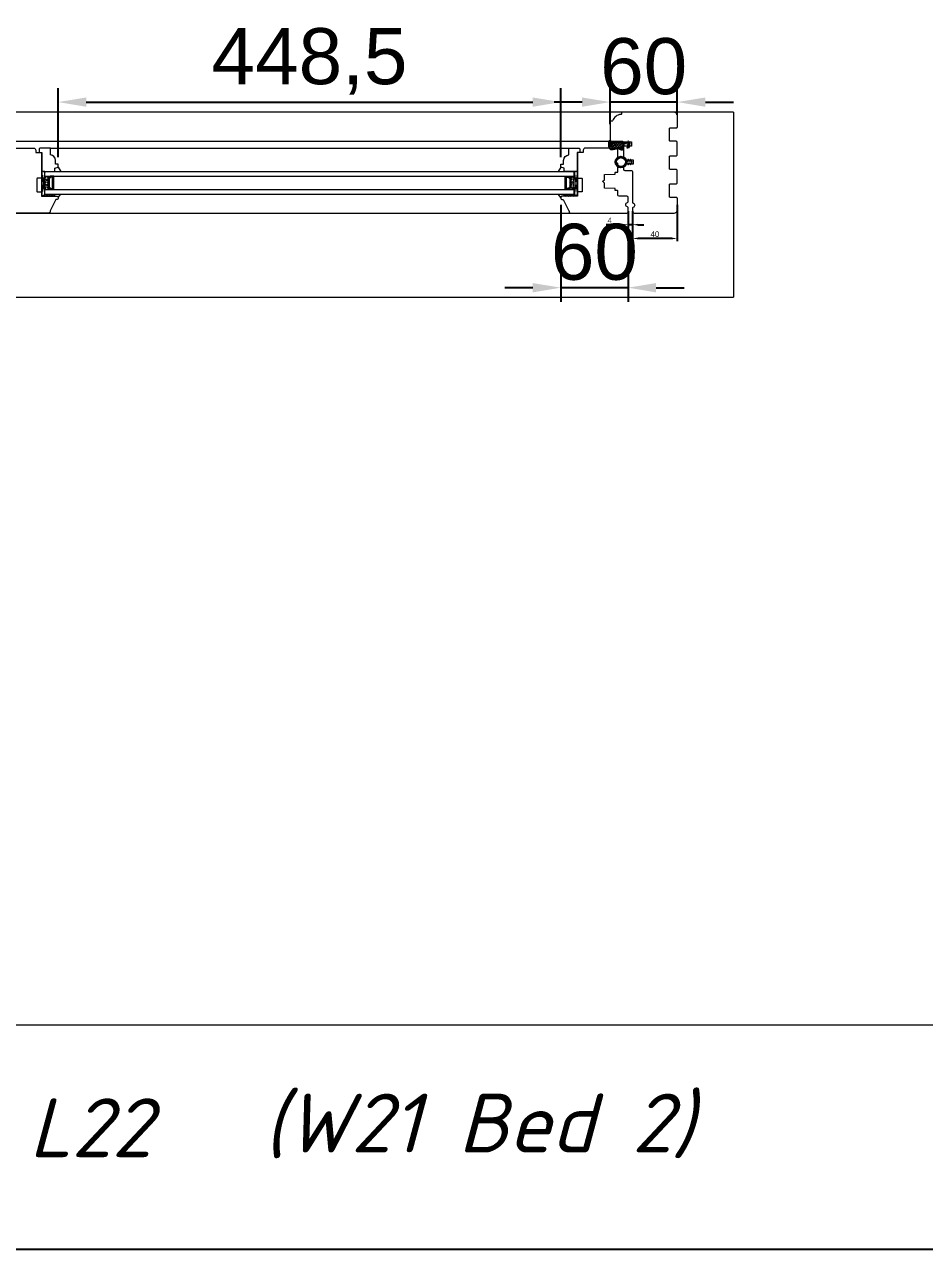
# Model space of a CAD drawing. Header units: millimetres. Extents: x 0 to 182016, y 11 to 3710.
# Drawn here: x 131731 to 132535, y 11 to 1104 of the extents above; entities that cross this region are included whole.
import ezdxf

# ---------------------------------------------------------------- set-up
doc = ezdxf.new("R2010")
doc.units = ezdxf.units.MM
for name, color, linetype, lineweight in [('Matmenys', 10, 'Continuous', 20), ('OTHER', 251, 'Continuous', 13), ('Stakta', 7, 'Continuous', 25), ('Testinės profilio linijos', 7, 'Continuous', 5)]:
    doc.layers.add(name, color=color, linetype=linetype, lineweight=lineweight)
doc.styles.add('ROMANS', font='stylu.ttf', dxfattribs={"oblique": 15})
doc.styles.get("Standard").update_dxf_attribs({"font": 'arial.ttf'})
doc.dimstyles.new('2', dxfattribs={"dimscale": 2, "dimtxt": 2.5, "dimasz": 2.5, "dimexe": 1.25, "dimexo": 0.625, "dimtad": 1, "dimtxsty": 'Standard', "dimcen": 2.5, "dimadec": 0, "dimazin": 0, "dimtfac": 1, "dimtmove": 0, "dimatfit": 3, "dimfxl": 1, "dimarcsym": 0})
doc.dimstyles.new('Padidinti matmenys', dxfattribs={"dimscale": 10, "dimtxt": 5, "dimasz": 2.5, "dimexe": 1.25, "dimexo": 0.625, "dimtad": 1, "dimdec": 1, "dimtxsty": 'Standard', "dimcen": 2.5, "dimadec": 0, "dimazin": 0, "dimtfac": 1, "dimtdec": 1, "dimtmove": 0, "dimatfit": 3, "dimfxl": 1, "dimarcsym": 0})

# ---------------------------------------------------------------- blocks, each defined once
blk = doc.blocks.new('*D1866')
at = {"layer": 'Defpoints', "color": 0, "transparency": 16777216}
for p in [(132314, 944.2), (132274, 938.7), (132274, 913)]:
    blk.add_point(p, dxfattribs=at)
at = {"layer": 'Matmenys', "color": 0, "lineweight": -2, "transparency": 16777216}
for p, q in [((132314, 942.9), (132314, 910.5)), ((132274, 937.4), (132274, 910.5)), ((132309, 913), (132279, 913))]:
    blk.add_line(p, q, dxfattribs=at)
at = {"layer": 'Matmenys', "color": 0, "transparency": 16777216}
for points in [[(132279, 913.8), (132279, 912.2), (132274, 913)], [(132309, 913.8), (132309, 912.2), (132314, 913)]]:
    blk.add_solid(points, dxfattribs=at)
at = {"layer": 'Matmenys', "color": 0, "lineweight": 5, "transparency": 16777216, "insert": (132294, 916.8), "char_height": 5, "attachment_point": 5}
blk.add_mtext('40', dxfattribs=at)
blk = doc.blocks.new('*D1867')
at = {"color": 0, "lineweight": -2, "transparency": 16777216}
for p, q in [((132254, 1014.9), (132254, 1047.2)), ((132314, 1023.4), (132314, 1047.2)), ((132229, 1034.7), (132204, 1034.7)), ((132314, 1034.7), (132254, 1034.7)), ((132339, 1034.7), (132364, 1034.7))]:
    blk.add_line(p, q, dxfattribs=at)
at = {"color": 0, "transparency": 16777216}
for points in [[(132229, 1038.8), (132229, 1030.5), (132254, 1034.7)], [(132339, 1038.8), (132339, 1030.5), (132314, 1034.7)]]:
    blk.add_solid(points, dxfattribs=at)
at = {"layer": 'Defpoints', "color": 0, "transparency": 16777216}
for p in [(132254, 1034.7), (132314, 1017.2), (132254, 1008.7)]:
    blk.add_point(p, dxfattribs=at)
at = {"color": 0, "lineweight": 5, "transparency": 16777216, "insert": (132284, 1066.4), "char_height": 50, "attachment_point": 5}
blk.add_mtext('60', dxfattribs=at)
blk = doc.blocks.new('*D1868')
at = {"color": 0, "lineweight": -2, "transparency": 16777216}
for p, q in [((132210, 942.9), (132210, 856.6)), ((132270, 932.7), (132270, 856.6)), ((132185, 869.1), (132160, 869.1)), ((132270, 869.1), (132210, 869.1)), ((132295, 869.1), (132320, 869.1))]:
    blk.add_line(p, q, dxfattribs=at)
at = {"color": 0, "transparency": 16777216}
for points in [[(132185, 873.2), (132185, 864.9), (132210, 869.1)], [(132295, 873.2), (132295, 864.9), (132270, 869.1)]]:
    blk.add_solid(points, dxfattribs=at)
at = {"layer": 'Defpoints', "color": 0, "transparency": 16777216}
for p in [(132210, 949.2), (132270, 938.9), (132210, 869.1)]:
    blk.add_point(p, dxfattribs=at)
at = {"color": 0, "lineweight": 5, "transparency": 16777216, "insert": (132240, 900.8), "char_height": 50, "attachment_point": 5}
blk.add_mtext('60', dxfattribs=at)
blk = doc.blocks.new('*D1869')
at = {"layer": 'Defpoints', "color": 0, "transparency": 16777216}
for p in [(132270, 938.7), (132274, 938.7), (132270, 925.3)]:
    blk.add_point(p, dxfattribs=at)
at = {"layer": 'Matmenys', "color": 0, "lineweight": -2, "transparency": 16777216}
for p, q in [((132270, 937.4), (132270, 922.8)), ((132274, 937.4), (132274, 922.8)), ((132265, 925.3), (132250.6, 925.3)), ((132274, 925.3), (132270, 925.3)), ((132279, 925.3), (132284, 925.3))]:
    blk.add_line(p, q, dxfattribs=at)
at = {"layer": 'Matmenys', "color": 0, "transparency": 16777216}
for points in [[(132265, 926.1), (132265, 924.4), (132270, 925.3)], [(132279, 926.1), (132279, 924.4), (132274, 925.3)]]:
    blk.add_solid(points, dxfattribs=at)
at = {"layer": 'Matmenys', "color": 0, "lineweight": 5, "transparency": 16777216, "insert": (132253.6, 929), "char_height": 5, "attachment_point": 5}
blk.add_mtext('4', dxfattribs=at)
blk = doc.blocks.new('*D1887')
at = {"color": 0, "lineweight": -2, "transparency": 16777216}
for p, q in [((131761.6, 985.4), (131761.6, 1047.2)), ((132210, 985.4), (132210, 1047.2)), ((131786.6, 1034.7), (132185, 1034.7))]:
    blk.add_line(p, q, dxfattribs=at)
at = {"color": 0, "transparency": 16777216}
for points in [[(131786.6, 1038.8), (131786.6, 1030.5), (131761.6, 1034.7)], [(132185, 1038.8), (132185, 1030.5), (132210, 1034.7)]]:
    blk.add_solid(points, dxfattribs=at)
at = {"layer": 'Defpoints', "color": 0, "transparency": 16777216}
for p in [(132210, 1034.7), (131761.6, 979.2), (132210, 979.2)]:
    blk.add_point(p, dxfattribs=at)
at = {"color": 0, "lineweight": 5, "transparency": 16777216, "insert": (131985.8, 1071), "char_height": 50, "attachment_point": 5}
blk.add_mtext('448,5', dxfattribs=at)

msp = doc.modelspace()

# ---------------------------------------------------------------- hatches: boundary and pattern name
at = {"lineweight": 0}
h = msp.add_hatch(dxfattribs=at)
h.set_pattern_fill('HEX', color=256, scale=0.25, angle=90, style=0)
h.set_pattern_definition([(90, (113402.2816, -11950.7388), (1.374815, -4e-16), [0.79375, -1.5875]), (330, (113402.2816, -11950.7388), (-0.6874075, -1.190624716), [0.79375, -1.5875]), (30, (113402.2816, -11949.945), (0.6874075, -1.190624716), [0.79375, -1.5875])])
h.paths.add_polyline_path([(131749.552649, 956.6694832), (131754.552649, 956.6694832), (131752.552649, 958.6694832), (131752.552649, 966.6694832), (131754.552649, 968.6694832), (131749.552649, 968.6701923)])
h = msp.add_hatch(dxfattribs=at)
h.set_pattern_fill('JIS_WOOD', color=256, angle=90, style=0)
h.set_pattern_definition([(45, (113402.2816, -11950.7388), (0.5, -0.5), [])])
h.paths.add_polyline_path([(131752.552649, 966.6694832), (131752.552649, 958.6694832), (131754.552649, 956.6694832), (131757.552649, 956.6694832), (131757.5703824, 968.7060658), (131754.552649, 968.6694832)])
h.paths.add_polyline_path([(131753.552649, 959.0836968), (131753.552649, 966.2552697), (131754.9668625, 967.6694832), (131756.552649, 967.6694832), (131756.552649, 957.6694832), (131754.9668625, 957.6694832)], flags=16)
h = msp.add_hatch(dxfattribs=at)
h.set_pattern_fill('JIS_WOOD', color=256, angle=90, style=0)
h.set_pattern_definition([(45, (113471.27044, -11950.7388), (0.5, -0.5), [])])
h.paths.add_polyline_path([(132219.0415457, 966.6694832), (132219.0415457, 958.6694832), (132217.0415457, 956.6694832), (132214.0415457, 956.6694832), (132214.0238123, 968.7060658), (132217.0415457, 968.6694832)])
h.paths.add_polyline_path([(132218.0415457, 959.0836968), (132218.0415457, 966.2552697), (132216.6273322, 967.6694832), (132215.0415457, 967.6694832), (132215.0415457, 957.6694832), (132216.6273322, 957.6694832)], flags=16)
h = msp.add_hatch(dxfattribs=at)
h.set_pattern_fill('HEX', color=256, scale=0.25, angle=90, style=0)
h.set_pattern_definition([(90, (113471.2704, -11950.7388), (1.374815, -4e-16), [0.79375, -1.5875]), (330, (113471.2704, -11950.7388), (-0.6874075, -1.190624716), [0.79375, -1.5875]), (30, (113471.2704, -11949.945), (0.6874075, -1.190624716), [0.79375, -1.5875])])
h.paths.add_polyline_path([(132222.0415457, 956.6694832), (132217.0415457, 956.6694832), (132219.0415457, 958.6694832), (132219.0415457, 966.6694832), (132217.0415457, 968.6694832), (132222.0415457, 968.6701923)])
at = {"lineweight": 0, "ltscale": 0.5}
h = msp.add_hatch(dxfattribs=at)
h.set_pattern_fill('ANSI37', color=256, scale=0.5, angle=90, style=0)
h.set_pattern_definition([(135, (131746.0526, 950.6702), (-1.12253, -1.12253), []), (225, (131746.0526, 950.6702), (1.12253, -1.12253), [])])
h.paths.add_polyline_path([(131758.552649, 952.6701923), (131749.552649, 952.6701923), (131749.552649, 950.6701923), (131758.552649, 950.6701923)])
h = msp.add_hatch(dxfattribs=at)
h.set_pattern_fill('ANSI37', color=256, scale=0.5, angle=90, style=0)
h.set_pattern_definition([(135, (131815.0415, 950.6702), (-1.122532, -1.122532), []), (225, (131815.0415, 950.6702), (1.122532, -1.122532), [])])
h.paths.add_polyline_path([(132213.0415457, 952.6701923), (132222.0415457, 952.6701923), (132222.0415457, 950.6701923), (132213.0415457, 950.6701923)])
at = {"layer": 'Matmenys'}
h = msp.add_hatch(dxfattribs=at)
h.set_pattern_fill('ANSI37', color=252, scale=0.5, angle=-93.5893456117, style=0)
h.set_pattern_definition([(311.4106544, (128689.0043, -271194.5163), (1.190606082, 1.0500540025), []), (41.4106544, (128689.0043, -271194.5163), (-1.0500540025, 1.190606082), [])])
edge = h.paths.add_edge_path()
edge.add_arc((132255.9556975, 998.7899221), 0.1, 86.4106543883, 176.4106543883)
edge.add_line((132255.8558937, 998.7961826), (132255.7588105, 997.2484969))
edge.add_arc((132255.5093009, 997.2641481), 0.25, 176.4106543883, 356.4106543883, ccw=False)
edge.add_line((132255.2597913, 997.2797993), (132255.388177, 999.3265043))
edge.add_arc((132255.4879808, 999.3202438), 0.1, 86.410654381, 176.4106543883, ccw=False)
edge.add_line((132255.4942413, 999.4200476), (132255.4989862, 999.4956906))
edge.add_line((132255.4989862, 999.4956906), (132253.5171854, 999.620005))
edge.add_spline(control_points=[(132253.5171854, 999.620005), (132253.4380269, 999.6082026), (132253.3680352, 999.5970271), (132253.2842844, 999.5752332), (132253.2607201, 999.5658474), (132253.2368371, 999.5531525), (132253.2287774, 999.5469032), (132253.2042896, 999.5213144), (132253.1853967, 999.4920774), (132253.1516934, 999.3877576), (132253.1385715, 999.3148254), (132253.1188693, 999.0618424), (132253.1293676, 998.8480082), (132253.1486958, 998.4055298), (132253.1531711, 998.1862009), (132253.1542473, 997.76631), (132253.1512153, 997.5632239), (132253.1385049, 996.9730166), (132253.1253285, 996.6049664), (132253.1255902, 995.851785), (132253.1440865, 995.4750352), (132253.2472728, 994.8819307), (132253.3071669, 994.6543597), (132253.4602025, 994.2572586), (132253.5429519, 994.0854709), (132253.7469521, 993.7443032), (132253.8670669, 993.5781005), (132254.134512, 993.2869407), (132254.2821857, 993.1633607), (132254.5633702, 993.003642), (132254.6986664, 992.9560881), (132254.9999653, 992.8964831), (132255.1635653, 992.8857798), (132255.7481621, 992.8995237), (132256.2120777, 992.9942779), (132257.1045738, 993.1660202), (132257.531654, 993.2497147), (132258.6100026, 993.4609011), (132259.2680532, 993.5946351), (132260.2611551, 993.7195611), (132260.5647563, 993.750055), (132261.1867999, 993.7743904), (132261.5027039, 993.7668497), (132262.0519122, 993.6819654), (132262.2879956, 993.6206267), (132262.688647, 993.4481664), (132262.8472795, 993.3533179), (132263.1459383, 993.1690495), (132263.2873955, 993.079192), (132263.5891784, 992.9231089), (132263.7542312, 992.8531388), (132264.1193529, 992.7334076), (132264.320303, 992.6904051), (132264.6597196, 992.6665064), (132264.8017051, 992.6797122), (132264.9969257, 992.7397514), (132265.0622536, 992.7764916), (132265.1889769, 992.8850407), (132265.2481547, 992.9571069), (132265.4052323, 993.2211944), (132265.486732, 993.4623027), (132265.6033493, 994.0127137), (132265.6398808, 994.3209088), (132265.6931523, 994.9171266), (132265.7123747, 995.2046776), (132265.7557342, 995.7351674), (132265.7778704, 995.9834259), (132265.8140847, 996.3882282), (132265.8281711, 996.5456316), (132265.8562932, 996.8695639), (132265.8713293, 997.0478812), (132265.9396143, 997.3507482), (132265.9752493, 997.4685702), (132266.0708461, 997.681049), (132266.123993, 997.7749638), (132266.2426337, 997.9201576), (132266.2982559, 997.9751757), (132266.4220232, 998.0642676), (132266.4856502, 998.097147), (132266.6045143, 998.1453152), (132266.6615913, 998.1621965), (132266.7621717, 998.1881404), (132266.8065673, 998.197858), (132266.8475636, 998.2068939)], knot_values=[0, 0, 0, 0, 0.2245066002, 0.2245066002, 0.377043448, 0.377043448, 0.5295802957, 0.5295802957, 0.8082977366, 0.8082977366, 1.0870151774, 1.0870151774, 1.6244414062, 1.6244414062, 2.161867635, 2.161867635, 2.6992938638, 2.6992938638, 3.7741463214, 3.7741463214, 5.0334406395, 5.0334406395, 5.8656302806, 5.8656302806, 6.5060139406, 6.5060139406, 7.1463976006, 7.1463976006, 7.7996240151, 7.7996240151, 8.3563201169, 8.3563201169, 8.9130162187, 8.9130162187, 10.239934143, 10.239934143, 11.5668520673, 11.5668520673, 13.5970761059, 13.5970761059, 14.4582175179, 14.4582175179, 15.3193589298, 15.3193589298, 15.9856015553, 15.9856015553, 16.5061017172, 16.5061017172, 17.0266018791, 17.0266018791, 17.547102041, 17.547102041, 18.1672448488, 18.1672448488, 18.7176261004, 18.7176261004, 19.1465766047, 19.1465766047, 19.5755271091, 19.5755271091, 20.3898249977, 20.3898249977, 21.2041228863, 21.2041228863, 21.9655448497, 21.9655448497, 22.7269668131, 22.7269668131, 23.2229068178, 23.2229068178, 23.7188468224, 23.7188468224, 24.0184411081, 24.0184411081, 24.2549295987, 24.2549295987, 24.4119994701, 24.4119994701, 24.5501072405, 24.5501072405, 24.6882150108, 24.6882150108, 24.8099116426, 24.8099116426, 24.8099116426, 24.8099116426], degree=3, periodic=0)
edge.add_line((132266.8475636, 998.2068939), (132255.961958, 998.8897259))

# ---------------------------------------------------------------- linework, layer by layer
at = {"lineweight": 5}
for p, q in [((132364.0415461, 1025.6701923), (132311.0415461, 1025.6701923)), ((132364.0415461, 1025.6701923), (132364.0415461, 860.6701923)), ((131004.0637518, 860.6701923), (132364.0415461, 860.6701923))]:
    msp.add_line(p, q, dxfattribs=at)
at = {"color": 1}
for p, q in [((132253.4729451, 999.916725), (132268.7977605, 998.9554303)), ((132253.5171854, 999.620005), (132268.7521301, 998.6643477)), ((132266.9121364, 997.9139257), (132268.6725877, 997.8034962))]:
    msp.add_line(p, q, dxfattribs=at)
for p, q in [((132255.388177, 999.3265043), (132255.2597913, 997.2797993)), ((132255.4942413, 999.4200476), (132255.4989862, 999.4956906)), ((132270.7525052, 998.4629275), (132255.4942413, 999.4200476)), ((132255.8558937, 998.7961826), (132255.7588105, 997.2484969)), ((132270.7957231, 997.9592338), (132255.961958, 998.8897259)), ((132270.0708523, 997.0210981), (132269.3423871, 993.8010916)), ((132270.4494326, 999.4837721), (132269.701792, 999.5306701)), ((132269.701792, 999.5306701), (132270.7525052, 998.4629275)), ((132270.5585283, 996.9107707), (132270.0708523, 997.0210981)), ((132271.3011856, 997.9275272), (132270.317739, 993.5804367)), ((132270.4494326, 999.4837721), (132271.4797739, 998.4173074)), ((132270.7957231, 997.9592338), (132270.5585283, 996.9107707)), ((132271.4484715, 997.9182883), (132271.3011856, 997.9275272)), ((132271.4797739, 998.4173074), (132271.4484715, 997.9182883)), ((132270.317739, 993.5804367), (132269.3423871, 993.8010916))]:
    msp.add_line(p, q)
at = {"lineweight": 9}
for p, q in [((131754.552649, 993.6701923), (132217.0415457, 993.6701923)), ((131749.552734, 972.6701923), (132222.0414606, 972.6701923)), ((131749.552734, 968.6701923), (132222.0414606, 968.6701923)), ((131749.552734, 956.6701923), (132222.0414606, 956.6701923)), ((131749.552734, 952.6701923), (132222.0414606, 952.6701923))]:
    msp.add_line(p, q, dxfattribs=at)
at = {"lineweight": 0}
for p, q in [((131761.552649, 976.6701923), (131763.8393141, 972.6701923)), ((132210.0415457, 976.6701923), (132207.7548806, 972.6701923)), ((131749.552649, 972.6694832), (131746.552649, 951.6694832)), ((131746.552649, 972.6694832), (131749.552649, 951.6694832)), ((132222.0415457, 972.6694832), (132225.0415457, 951.6694832)), ((132225.0415457, 972.6694832), (132222.0415457, 951.6694832)), ((131758.552649, 950.6701923), (131758.552649, 952.6701923)), ((131761.552649, 949.6701923), (131763.8393141, 952.6701923)), ((132210.0415457, 949.6701923), (132207.7548806, 952.6701923)), ((132213.0415457, 950.6701923), (132213.0415457, 952.6701923)), ((132222.0415457, 950.6701923), (132222.0415457, 953.6701923)), ((134266.4493824, 210.9357406), (130565.989098, 210.9357406))]:
    msp.add_line(p, q, dxfattribs=at)
msp.add_lwpolyline([(134266.4493824, 3710.4502728), (134266.4493824, 10.9108603), (128767.1340396, 10.9108603), (128767.1340396, 3710.4502728)], close=True)
for points in [[(131754.552649, 987.6701923), (131754.552649, 993.6701923), (131745.552649, 993.6701923, 0.4142135624), (131744.552649, 992.6701923), (131744.552649, 989.6701923), (131747.052649, 989.6701923), (131747.052649, 972.6701923), (131758.552649, 972.6701923), (131758.552649, 975.6701923), (131761.552649, 976.6701923), (131761.552649, 979.1701923), (131759.052649, 979.1701923), (131759.052649, 982.6952551, 0.3851703882), (131754.552649, 987.6701923)], [(132217.0415457, 987.6701923), (132217.0415457, 993.6701923), (132226.0415457, 993.6701923, -0.4142135624), (132227.0415457, 992.6701923), (132227.0415457, 989.6701923), (132224.5415457, 989.6701923), (132224.5415457, 972.6701923), (132213.0415457, 972.6701923), (132213.0415457, 975.6701923), (132210.0415457, 976.6701923), (132210.0415457, 979.1701923), (132212.5415457, 979.1701923), (132212.5415457, 982.6952551, -0.3851703882), (132217.0415457, 987.6701923)]]:
    msp.add_lwpolyline(points, format="xyb", dxfattribs=at)
for points in [[(131746.552649, 972.6694832), (131746.552649, 951.6694832), (131749.552649, 951.6694832), (131749.552649, 972.6694832)], [(131752.552649, 966.6694832), (131752.552649, 958.6694832), (131754.552649, 956.6694832), (131757.552649, 956.6694832), (131757.552649, 968.6694832), (131754.552649, 968.6694832)], [(131753.552649, 966.2552697), (131753.552649, 959.0836968), (131754.9668625, 957.6694832), (131756.552649, 957.6694832), (131756.552649, 967.6694832), (131754.9668625, 967.6694832)], [(132219.0415457, 966.6694832), (132219.0415457, 958.6694832), (132217.0415457, 956.6694832), (132214.0415457, 956.6694832), (132214.0415457, 968.6694832), (132217.0415457, 968.6694832)], [(132218.0415457, 966.2552697), (132218.0415457, 959.0836968), (132216.6273322, 957.6694832), (132215.0415457, 957.6694832), (132215.0415457, 967.6694832), (132216.6273322, 967.6694832)], [(132225.0415457, 972.6694832), (132225.0415457, 951.6694832), (132222.0415457, 951.6694832), (132222.0415457, 972.6694832)]]:
    msp.add_lwpolyline(points, close=True, dxfattribs=at)
at = {"color": 18, "linetype": 'ByBlock', "true_color": 0x000000}
for radius in [4.85, 4.25]:
    msp.add_circle((132263.7145352, 981.1691267), radius, dxfattribs=at)
for centre, radius, start, end in [((132255.5093009, 997.2641481), 0.25, 176.4106543908, 356.4106543908), ((132255.4879808, 999.3202438), 0.1, 86.4106543875, 176.4106543908), ((132255.9556975, 998.7899221), 0.1, 86.4106543875, 176.4106543908)]:
    msp.add_arc(centre, radius, start, end)
at = {"color": 1}
msp.add_spline([(132253.4729451, 999.916725), (132253.1114448, 999.8262283), (132252.8419039, 998.5523698), (132253.3302932, 993.8599968), (132254.373491, 992.7699906), (132256.5369629, 992.7513742), (132258.2350027, 993.0817481), (132260.4004435, 993.4286644), (132262.4371652, 993.2292356), (132263.26541, 992.7530667), (132265.1199501, 992.4728033), (132266.012396, 995.1849818), (132266.1395636, 996.6638575), (132266.2575349, 997.3511253), (132266.5597406, 997.7930107), (132266.9121364, 997.9139257)], degree=3, dxfattribs=at)
msp.add_open_spline([(132253.5171854, 999.620005), (132253.4380269, 999.6082026), (132253.3680352, 999.5970271), (132253.2842844, 999.5752332), (132253.2607201, 999.5658474), (132253.2368371, 999.5531525), (132253.2287774, 999.5469032), (132253.2042896, 999.5213144), (132253.1853967, 999.4920774), (132253.1516934, 999.3877576), (132253.1385715, 999.3148254), (132253.1188693, 999.0618424), (132253.1293676, 998.8480082), (132253.1486958, 998.4055298), (132253.1531711, 998.1862009), (132253.1542473, 997.76631), (132253.1512153, 997.5632239), (132253.1385049, 996.9730166), (132253.1253285, 996.6049664), (132253.1255902, 995.851785), (132253.1440865, 995.4750352), (132253.2472728, 994.8819307), (132253.3071669, 994.6543597), (132253.4602025, 994.2572586), (132253.5429519, 994.0854709), (132253.7469521, 993.7443032), (132253.8670669, 993.5781005), (132254.134512, 993.2869407), (132254.2821857, 993.1633607), (132254.5633702, 993.003642), (132254.6986664, 992.9560881), (132254.9999653, 992.8964831), (132255.1635653, 992.8857798), (132255.7481621, 992.8995237), (132256.2120777, 992.9942779), (132257.1045738, 993.1660202), (132257.531654, 993.2497147), (132258.6100026, 993.4609011), (132259.2680532, 993.5946351), (132260.2611551, 993.7195611), (132260.5647563, 993.750055), (132261.1867999, 993.7743904), (132261.5027039, 993.7668497), (132262.0519122, 993.6819654), (132262.2879956, 993.6206267), (132262.688647, 993.4481664), (132262.8472795, 993.3533179), (132263.1459383, 993.1690495), (132263.2873955, 993.079192), (132263.5891784, 992.9231089), (132263.7542312, 992.8531388), (132264.1193529, 992.7334076), (132264.320303, 992.6904051), (132264.6597196, 992.6665064), (132264.8017051, 992.6797122), (132264.9969257, 992.7397514), (132265.0622536, 992.7764916), (132265.1889769, 992.8850407), (132265.2481547, 992.9571069), (132265.4052323, 993.2211944), (132265.486732, 993.4623027), (132265.6033493, 994.0127137), (132265.6398808, 994.3209088), (132265.6931523, 994.9171266), (132265.7123747, 995.2046776), (132265.7557342, 995.7351674), (132265.7778704, 995.9834259), (132265.8140847, 996.3882282), (132265.8281711, 996.5456316), (132265.8562932, 996.8695639), (132265.8713293, 997.0478812), (132265.9396143, 997.3507482), (132265.9752493, 997.4685702), (132266.0708461, 997.681049), (132266.123993, 997.7749638), (132266.2426337, 997.9201576), (132266.2982559, 997.9751757), (132266.4220232, 998.0642676), (132266.4856502, 998.097147), (132266.6045143, 998.1453152), (132266.6615913, 998.1621965), (132266.7621717, 998.1881404), (132266.8065673, 998.197858), (132266.8475636, 998.2068939)], degree=3, knots=[0, 0, 0, 0, 0.2245066002, 0.2245066002, 0.377043448, 0.377043448, 0.5295802957, 0.5295802957, 0.8082977366, 0.8082977366, 1.0870151774, 1.0870151774, 1.6244414062, 1.6244414062, 2.161867635, 2.161867635, 2.6992938638, 2.6992938638, 3.7741463214, 3.7741463214, 5.0334406395, 5.0334406395, 5.8656302806, 5.8656302806, 6.5060139406, 6.5060139406, 7.1463976006, 7.1463976006, 7.7996240151, 7.7996240151, 8.3563201169, 8.3563201169, 8.9130162187, 8.9130162187, 10.239934143, 10.239934143, 11.5668520673, 11.5668520673, 13.5970761059, 13.5970761059, 14.4582175179, 14.4582175179, 15.3193589298, 15.3193589298, 15.9856015553, 15.9856015553, 16.5061017172, 16.5061017172, 17.0266018791, 17.0266018791, 17.547102041, 17.547102041, 18.1672448488, 18.1672448488, 18.7176261004, 18.7176261004, 19.1465766047, 19.1465766047, 19.5755271091, 19.5755271091, 20.3898249977, 20.3898249977, 21.2041228863, 21.2041228863, 21.9655448497, 21.9655448497, 22.7269668131, 22.7269668131, 23.2229068178, 23.2229068178, 23.7188468224, 23.7188468224, 24.0184411081, 24.0184411081, 24.2549295987, 24.2549295987, 24.4119994701, 24.4119994701, 24.5501072405, 24.5501072405, 24.6882150108, 24.6882150108, 24.8099116426, 24.8099116426, 24.8099116426, 24.8099116426], dxfattribs=at)
at = {"layer": 'OTHER'}
msp.add_lwpolyline([(132268.5177451, 980.5591006), (132269.9336539, 980.5591006), (132269.9336539, 978.9138192), (132270.4593361, 978.9138192), (132271.202677, 980.5591006), (132271.9952967, 980.5591006), (132271.9952967, 978.9138192), (132272.2141875, 978.9138192), (132273.7170687, 981.1691267), (132272.2141875, 983.4244343), (132271.9952967, 983.4244343), (132271.9952967, 981.7791529), (132271.202677, 981.7791529), (132270.4593361, 983.4244343), (132269.9336539, 983.4244343), (132269.9336539, 981.7791529), (132268.5177451, 981.7791529)], dxfattribs=at)
at = {"layer": 'Stakta', "color": 18, "lineweight": 5, "true_color": 0x000000}
for points in [[(132266.0415457, 985.9735338, 0.2720281141), (132266.2981593, 985.5367695, -0.164173551), (132268.4468704, 983.1691267), (132274.5415457, 983.1691267), (132274.5415457, 979.1691267), (132268.4468704, 979.1691267, -0.164173551), (132266.2981593, 976.801484, 0.2720281141), (132266.0415457, 976.3647197), (132266.0415457, 974.7313184, 0.4116598905), (132267.0328192, 973.7313565), (132273.0502723, 973.678843, -0.4116598905), (132274.0415457, 972.6788811), (132274.0415457, 945.119682, 0.3563939587), (132274.4415457, 944.6297841, -0.8164965809), (132274.4415457, 940.7106005, 0.3563939587), (132274.0415457, 940.2207025), (132274.0415457, 937.1701923, 0.4142135624), (132275.5415457, 935.6701923), (132311.0415461, 935.6701923, 0.4142135624), (132314.0415461, 938.6701923), (132314.0415461, 948.6701923, 0.4142135624), (132313.0415461, 949.6701923), (132307.5415461, 949.6701923, -0.4142135624), (132307.0415461, 950.1701923), (132307.0415461, 961.1701923, -0.4142135624), (132307.5415461, 961.6701923), (132312.8415461, 961.6701923, 0.4142135624), (132313.8415461, 962.6701923), (132313.8415461, 973.6701923, 0.4142135624), (132312.8415461, 974.6701923), (132307.5415461, 974.6701923, -0.4142135624), (132307.0415461, 975.1701923), (132307.0415461, 986.1701923, -0.4142135624), (132307.5415461, 986.6701923), (132312.8415461, 986.6701923, 0.4142135624), (132313.8415461, 987.6701923), (132313.8415461, 998.6701923, 0.4142135624), (132312.8415461, 999.6701923), (132307.5415461, 999.6701923, -0.4142135624), (132307.0415461, 1000.1701923), (132307.0415461, 1011.1701923, -0.4142135624), (132307.5415461, 1011.6701923), (132313.0415461, 1011.6701923, 0.4142135624), (132314.0415461, 1012.6701923), (132314.0415461, 1022.6701923, 0.4142135624), (132311.0415461, 1025.6701923), (132265.0415457, 1025.6701923, 0.4142135624), (132264.0415457, 1024.6701923), (132264.0415457, 1023.9608656, -0.4001549105), (132263.7560111, 1023.6612146, 0.3090857966), (132256.1067004, 1017.8729313, -0.3199404334), (132255.8248773, 1017.6683014), (132255.0328192, 1017.6613893, 0.4116598905), (132254.0415457, 1016.6614273), (132254.0415457, 1000.7662259, 0.4116598905), (132255.0328192, 999.766264), (132265.0502723, 999.678843, -0.2023892741), (132265.7641029, 999.3701923), (132273.0415457, 999.3701923), (132273.0415457, 995.3701923), (132266.0415457, 995.3701923)], [(132258.5415457, 956.0598989), (132258.5415457, 957.1130205, 0.4091108014), (132258.0502719, 957.6129444), (132249.33631, 957.7650471, -0.4091108014), (132249.0415457, 958.0650015), (132249.0415457, 962.0888214, 0.1989123674), (132248.8950991, 962.4423748), (132247.6294137, 963.7080602, -0.4142135624), (132247.6294137, 964.1323243), (132248.8950991, 965.3980097, 0.1989123674), (132249.0415457, 965.7515631), (132249.0415457, 969.7753831, -0.4091108014), (132249.33631, 970.0753374), (132258.0502719, 970.2274402, 0.4091108014), (132258.5415457, 970.727364), (132258.5415457, 971.7804856, -0.4040262259), (132258.8310759, 972.0803029), (132260.5589955, 972.1406432, 0.4040262258), (132261.0415457, 972.6403386), (132261.0415457, 979.7207025, 0.3563939587), (132260.6415457, 980.2106005, -0.8164965809), (132260.6415457, 984.1297841, 0.3563939587), (132261.0415457, 984.619682), (132261.0415457, 992.6701923, 0.4142135624), (132260.0415457, 993.6701923), (132232.0415457, 993.6701923, 0.4142135624), (132230.0415457, 991.6701923), (132230.0415457, 989.9675856, -0.4116598905), (132229.7441637, 989.6675971), (132225.5371825, 989.6308833, 0.4116598905), (132225.0415457, 989.1309023), (132225.0415457, 967.2007554, 0.4116598905), (132225.5371825, 966.7007744), (132228.7441637, 966.6727875, -0.4116598905), (132229.0415457, 966.3727989), (132229.0415457, 954.9675856, -0.4116598905), (132228.7441637, 954.6675971), (132225.5371825, 954.6396102, 0.4116598905), (132225.0415457, 954.1396292), (132225.0415457, 950.6701923), (132211.0415457, 950.6701923, 0.4142135624), (132210.0415457, 949.6701923), (132210.0415457, 948.6789572, 0.4116598905), (132211.0328192, 947.6789953), (132212.0415457, 947.6701923), (132217.3001138, 937.7802641, -0.1227845609), (132217.35864, 937.5455283), (132217.35864, 936.6701923, 0.4142135624), (132218.35864, 935.6701923), (132269.0415457, 935.6701923, 0.4142135624), (132270.0415457, 936.6701923), (132270.0415457, 940.7207025, 0.3563939587), (132269.6415457, 941.2106005, -0.8164965809), (132269.6415457, 945.1297841, 0.3563939587), (132270.0415457, 945.619682), (132270.0415457, 949.6003393, 0.4116598905), (132269.0502723, 950.6003012), (132262.0328192, 950.6615416, -0.4116598905), (132261.0415457, 951.6615035), (132261.0415457, 955.2000289, 0.4040361542), (132260.5589955, 955.6997414), (132258.8310759, 955.7600817, -0.4040262258)]]:
    msp.add_lwpolyline(points, format="xyb", close=True, dxfattribs=at)
msp.add_lwpolyline([(131713.8930654, 993.6701923), (131739.552649, 993.6701923, -0.4142135624), (131741.552649, 991.6701923), (131741.552649, 989.9675856, 0.4116598905), (131741.850031, 989.6675971), (131746.0570122, 989.6308833, -0.4116598905), (131746.552649, 989.1309023), (131746.552649, 967.2007554, -0.4116598905), (131746.0570122, 966.7007744), (131742.850031, 966.6727875, 0.4116598905), (131742.552649, 966.3727989), (131742.552649, 954.9675856, 0.4116598905), (131742.850031, 954.6675971), (131746.0570122, 954.6396102, -0.4116598905), (131746.552649, 954.1396292), (131746.552649, 950.6701923), (131760.552649, 950.6701923, -0.4142135624), (131761.552649, 949.6701923), (131761.552649, 948.6789572, -0.4116598905), (131760.5613755, 947.6789953), (131759.552649, 947.6701923), (131754.2940808, 937.7802641, 0.1227845609), (131754.2355546, 937.5455283), (131754.2355546, 936.6701923, -0.4142135624), (131753.2355546, 935.6701923), (131702.552649, 935.6701923, -0.4142135624)], format="xyb", dxfattribs=at)
at = {"layer": 'Testinės profilio linijos', "lineweight": 5}
for p, q in [((132265.0415457, 1025.6701923), (131102.5637522, 1025.6701923)), ((131706.4211115, 999.6701923), (132265.1730831, 999.6701923)), ((131149.7466377, 935.6701923), (132218.3586185, 935.6701923))]:
    msp.add_line(p, q, dxfattribs=at)

# ---------------------------------------------------------------- texts
at = {"color": 0, "lineweight": 0, "char_height": 52.538446824, "attachment_point": 1, "style": 'ROMANS'}
for s, insert, width in [('{\\fISOCPEUR|b0|i0|c186|p34;\\C256;(W21 Bed 2) }', (131944.4946078, 150.0321815), 1707.405476263), ('{\\fISOCPEUR|b0|i0|c186|p34;\\C256;L22 }', (131735.3866333, 145.8257351), 130.666239348)]:
    msp.add_mtext(s, dxfattribs=dict(at, insert=insert, width=width))

# ---------------------------------------------------------------- dimensions: what is measured, and where the dimension line sits
at = {"color": 1, "lineweight": 5}
dim = msp.add_linear_dim(base=(132210.0415457, 1034.6629694), p1=(131761.552649, 979.1701923), p2=(132210.0415457, 979.1701923), dimstyle='Padidinti matmenys', dxfattribs=at)
dim.commit()
dim.dimension.update_dxf_attribs({"geometry": '*D1887', "text_midpoint": (131985.7970973, 1070.9607184)})
for base, p1, p2, picture, middle in [((132254.0415457, 1034.6629694), (132314.0415457, 1017.1701923), (132254.0415457, 1008.6701923), '*D1867', (132284.0415457, 1034.6629694)), ((132210.0415457, 869.0604594), (132270.0415457, 938.9201923), (132210.0415457, 949.1701923), '*D1868', (132240.0415457, 869.0604594))]:
    dim = msp.add_linear_dim(base=base, p1=p1, p2=p2, dimstyle='Padidinti matmenys', dxfattribs=at)
    dim.commit()
    dim.dimension.update_dxf_attribs({"geometry": picture, "text_midpoint": middle, "dimtype": 160})
at = {"layer": 'Matmenys', "lineweight": 5}
for base, p1, p2, picture, middle in [((132274.0415457, 912.98731), (132314.0415457, 944.1701923), (132274.0415457, 938.6701923), '*D1866', (132294.0415457, 912.98731)), ((132270.0415457, 925.2776803), (132274.0415457, 938.6701923), (132270.0415457, 938.6701923), '*D1869', (132253.6206726, 925.2776803))]:
    dim = msp.add_linear_dim(base=base, p1=p1, p2=p2, dimstyle='2', override={"dimtmove": 0}, dxfattribs=at)
    dim.commit()
    dim.dimension.update_dxf_attribs({"geometry": picture, "text_midpoint": middle, "dimtype": 160})

doc.saveas('drawing.dxf')
